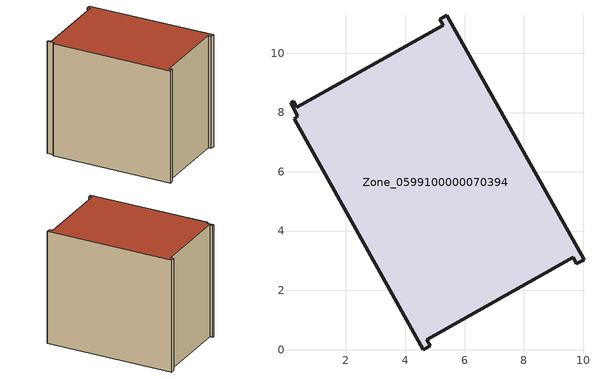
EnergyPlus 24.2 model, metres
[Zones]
Zone_0599100000070394
 floor ground (C_G): 0.13,8.32 0.23,8.38 0.34,8.18 5.28,10.95 5.17,11.15 5.4,11.28 10.03,3.04 9.77,2.9 9.66,3.11 4.73,0.34 4.84,0.13 4.6,0 0.26,7.79 0.37,7.87 z0
 wall outside (C_F): 5.4,11.28 5.17,11.15 5.28,10.95 0.34,8.18 0.23,8.38 0.13,8.32 0.37,7.87 0.26,7.79 4.6,0 4.84,0.13 4.73,0.34 9.66,3.11 9.77,2.9 10.03,3.04 5.4,11.28 z0:8.4
 roof outside (C_R): 0.13,8.32 0.37,7.87 0.26,7.79 4.6,0 4.84,0.13 4.73,0.34 9.66,3.11 9.77,2.9 10.03,3.04 5.4,11.28 5.17,11.15 5.28,10.95 0.34,8.18 0.23,8.38 z8.4
[BUILDING]
Pand.0599100000070394: North Axis=0; Terrain=City; Loads Convergence Tolerance Value=0.04; Temperature Convergence Tolerance Value=0.4; Solar Distribution=FullExterior; Maximum Number of Warmup Days=25; Minimum Number of Warmup Days=1
[Site:Location]
Rotterdam.The.Hague.AP_ZH_NLD Design_Conditions: Latitude=51.96; Longitude=4.45; Time Zone=1; Elevation=-4.5
[SITE:GROUNDTEMPERATURE:BUILDINGSURFACE]
18, 18, 18, 18, 18, 18, 18, 18, 18, 18, 18, 18
[MATERIAL] Thermal Absorptance=0.9; Solar Absorptance=0.7; Visible Absorptance=0.7
Name | Roughness | Thickness | Conductivity | Density | Specific Heat
G.TI.1965-1974 | MediumSmooth | 0.15 | 0.882353 | 540 | 1210
F.TI.1965-1974 | Rough | 0.3 | 0.697674 | 1920 | 840
R.TI.1965-1974 | MediumRough | 0.2 | 0.232558 | 1500 | 1000
[CONSTRUCTION]
C_G: G.TI.1965-1974
C_F: F.TI.1965-1974
C_R: R.TI.1965-1974
[ZONE]
Zone_0599100000070394: Type=1; Multiplier=1; Ceiling Height=Autocalculate; Volume=Autocalculate; Floor Area=autocalculate; Part of Total Floor Area=Yes
[ZONEINFILTRATION:DESIGNFLOWRATE]
Infil_Zone_0599100000070394: Zone or ZoneList or Space or SpaceList=Zone_0599100000070394; Schedule=AlwaysOn; Design Flow Rate Calculation Method=Flow/Area; Flow Rate per Floor Area=0.003; Constant Term Coefficient=1; Temperature Term Coefficient=0; Velocity Term Coefficient=0; Velocity Squared Term Coefficient=0
[HVACTEMPLATE:ZONE:IDEALLOADSAIRSYSTEM]
Zone_0599100000070394: Maximum Heating Supply Air Temperature=50; Minimum Cooling Supply Air Temperature=13; Maximum Heating Supply Air Humidity Ratio=0.0156; Minimum Cooling Supply Air Humidity Ratio=0.0077; Heating Limit=NoLimit; Cooling Limit=NoLimit; Dehumidification Control Type=ConstantSensibleHeatRatio; Cooling Sensible Heat Ratio=0.7; Dehumidification Setpoint=60; Humidification Control Type=None; Humidification Setpoint=30; Outdoor Air Method=None; Outdoor Air Flow Rate per Person=0.00944; Outdoor Air Flow Rate per Zone Floor Area=0; Outdoor Air Flow Rate per Zone=0; Demand Controlled Ventilation Type=None; Outdoor Air Economizer Type=NoEconomizer; Heat Recovery Type=None; Sensible Heat Recovery Effectiveness=0.7; Latent Heat Recovery Effectiveness=0.65
[ZONECONTROL:THERMOSTAT]
ThermostatControl_Zone_0599100000070394: Zone or ZoneList=Zone_0599100000070394; Control Type Schedule=DualSetpointControlType; Control 1=Thermostat_Zone_0599100000070394; Temperature Difference Between Cutout And Setpoint=0
[THERMOSTATSETPOINT:DUALSETPOINT]
Thermostat_Zone_0599100000070394: Heating Setpoint Temperature Schedule=HeatingSetpoint_Zone_0599100000070394; Cooling Setpoint Temperature Schedule=CoolingSetpoint_Zone_0599100000070394
[SCHEDULE:COMPACT]
HeatingSetpoint_Zone_0599100000070394: Through: 12/31, For: AllDays, Until: 24:00, 21
CoolingSetpoint_Zone_0599100000070394: Through: 12/31, For: AllDays, Until: 24:00, 24
DualSetpointControlType: Through: 12/31, For: AllDays, Until: 24:00, 4
AlwaysOn: Through: 12/31, For: AllDays, Until: 24:00, 1
